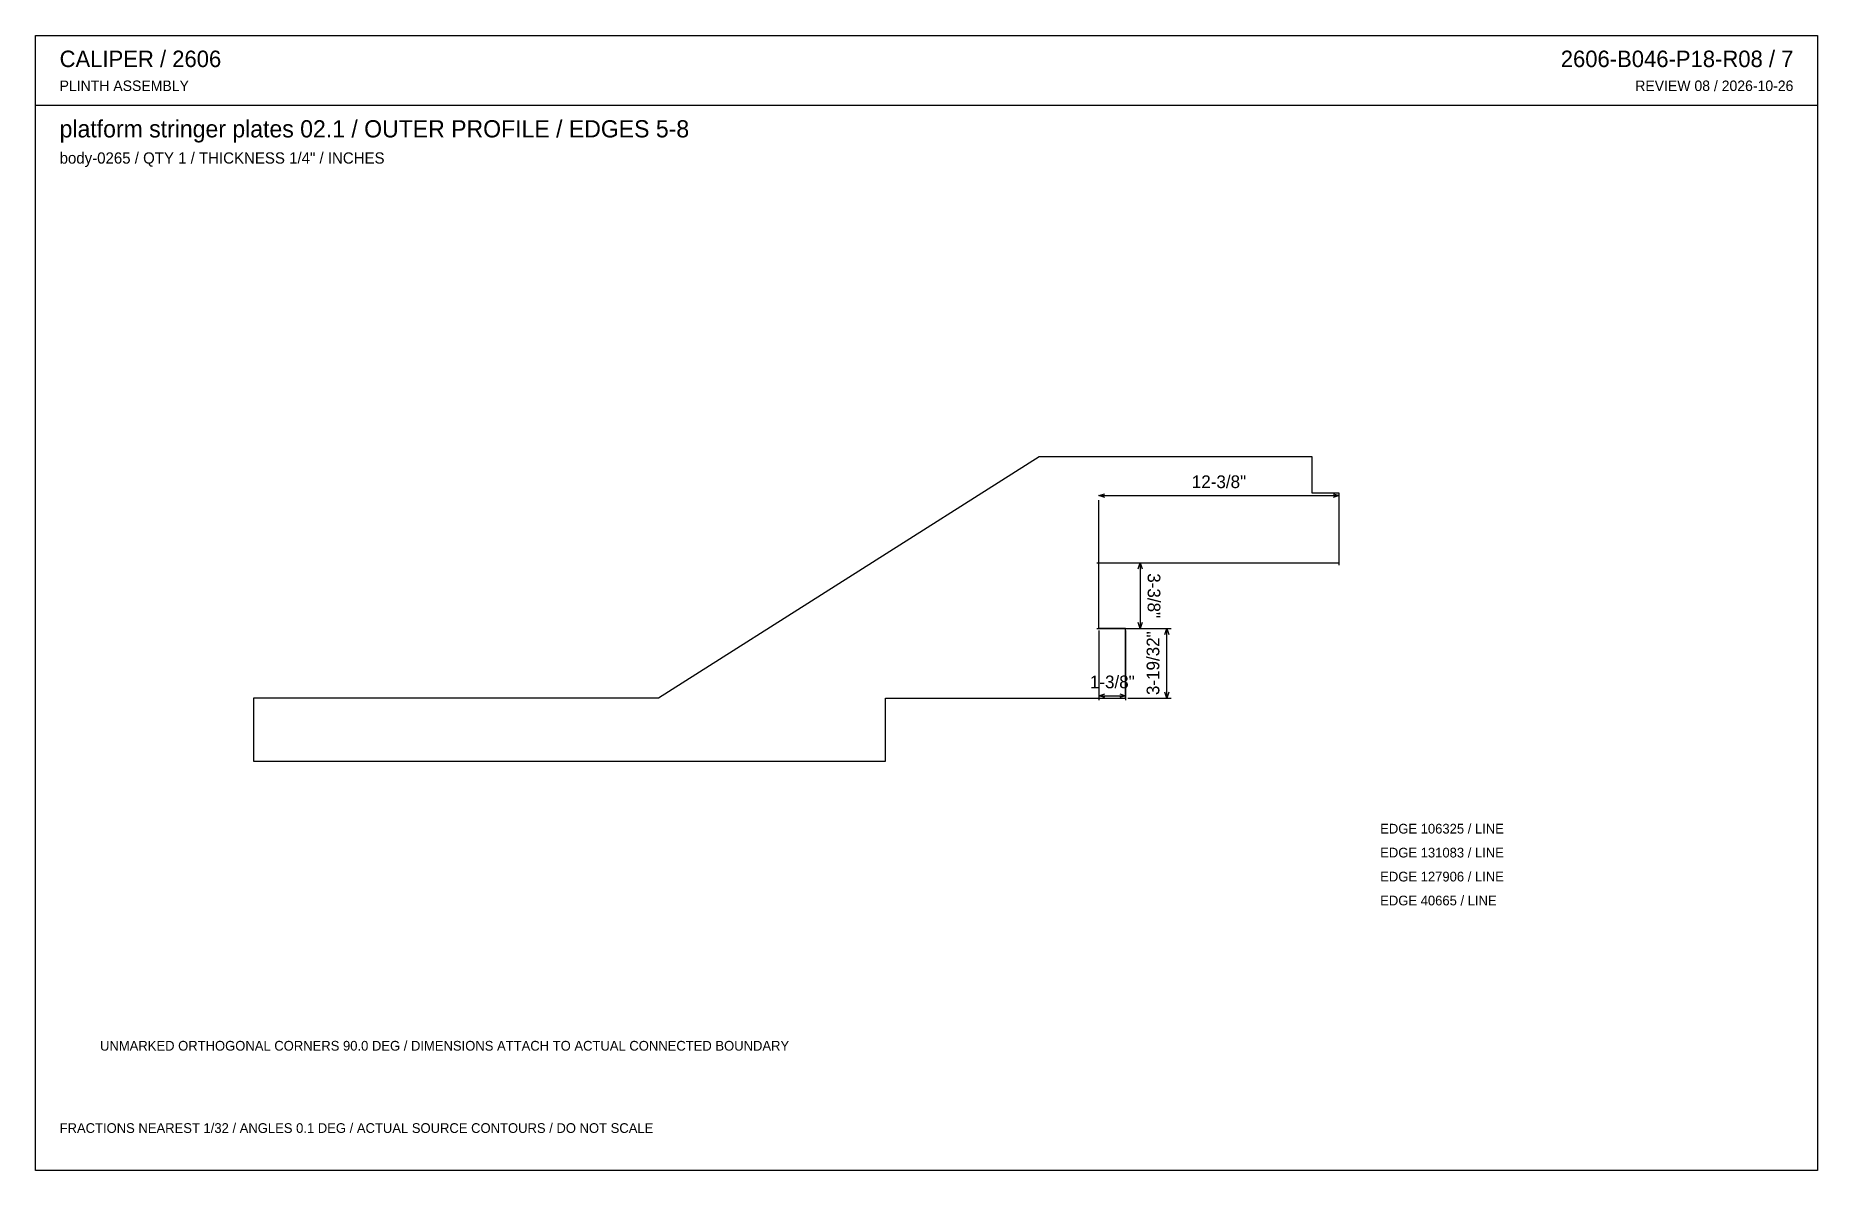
# Model space of a CAD drawing. Header units: inches. Extents: x 0.5 to 33.5, y 0.5 to 21.5.
import ezdxf
from ezdxf.enums import TextEntityAlignment as Align

# ---------------------------------------------------------------- set-up
doc = ezdxf.new("R2010")
doc.units = ezdxf.units.IN
doc.header["$MEASUREMENT"] = 0

msp = doc.modelspace()

# ---------------------------------------------------------------- linework, layer by layer
at = {"layer": 'ANNOTATION'}
for p, q in [((20.2, 12.993), (20.311, 13.028)), ((20.2, 12.993), (24.653, 12.993)), ((20.311, 12.959), (20.2, 12.993)), ((20.2, 11.702), (20.2, 12.91)), ((24.542, 13.028), (24.653, 12.993)), ((24.653, 12.993), (24.542, 12.959)), ((24.653, 11.702), (24.653, 12.91)), ((20.158, 11.743), (20.881, 11.743)), ((20.929, 11.632), (20.964, 11.743)), ((20.964, 11.743), (20.964, 10.529)), ((20.964, 11.743), (20.999, 11.632)), ((20.964, 10.529), (20.929, 10.64)), ((20.999, 10.64), (20.964, 10.529)), ((20.158, 10.529), (20.881, 10.529)), ((20.2, 10.487), (20.2, 9.196)), ((20.695, 10.487), (20.695, 9.196)), ((20.736, 10.529), (21.542, 10.529)), ((21.424, 10.418), (21.459, 10.529)), ((21.459, 9.237), (21.459, 10.529)), ((21.459, 10.529), (21.493, 10.418)), ((20.2, 9.279), (20.311, 9.314)), ((20.2, 9.279), (20.695, 9.279)), ((20.311, 9.244), (20.2, 9.279)), ((20.584, 9.314), (20.695, 9.279)), ((20.695, 9.279), (20.584, 9.244)), ((21.459, 9.237), (21.424, 9.348)), ((21.493, 9.348), (21.459, 9.237)), ((20.736, 9.237), (21.542, 9.237))]:
    msp.add_line(p, q, dxfattribs=at)
at = {"layer": 'OUTLINE'}
for p, q in [((0.472, 21.528), (33.528, 21.528)), ((0.472, 0.472), (0.472, 21.528)), ((33.528, 21.528), (33.528, 0.472)), ((0.472, 20.236), (33.528, 20.236)), ((19.093, 13.71), (12.029, 9.237)), ((24.158, 13.71), (19.093, 13.71)), ((24.158, 13.036), (24.158, 13.71)), ((24.653, 13.036), (24.158, 13.036)), ((24.653, 11.743), (24.653, 13.036)), ((20.2, 10.529), (20.2, 11.743)), ((20.2, 11.743), (24.653, 11.743)), ((20.695, 10.529), (20.2, 10.529)), ((20.695, 9.237), (20.695, 10.529)), ((4.514, 9.237), (4.514, 8.068)), ((12.029, 9.237), (4.514, 9.237)), ((16.242, 8.068), (16.242, 9.237)), ((16.242, 9.237), (20.695, 9.237)), ((4.514, 8.068), (16.242, 8.068)), ((33.528, 0.472), (0.472, 0.472))]:
    msp.add_line(p, q, dxfattribs=at)

# ---------------------------------------------------------------- texts
at = {"layer": 'ANNOTATION'}
for s, height, p in [('CALIPER / 2606', 0.30556, (0.917, 20.944)), ('PLINTH ASSEMBLY', 0.19444, (0.917, 20.5)), ('platform stringer plates 02.1 / OUTER PROFILE / EDGES 5-8', 0.31944, (0.917, 19.639)), ('body-0265 / QTY 1 / THICKNESS 1/4" / INCHES', 0.20833, (0.917, 19.153)), ('EDGE 106325 / LINE', 0.18056, (25.417, 6.722)), ('EDGE 131083 / LINE', 0.18056, (25.417, 6.278)), ('EDGE 127906 / LINE', 0.18056, (25.417, 5.833)), ('EDGE 40665 / LINE', 0.18056, (25.417, 5.389)), ('UNMARKED ORTHOGONAL CORNERS 90.0 DEG / DIMENSIONS ATTACH TO ACTUAL CONNECTED BOUNDARY', 0.18056, (1.667, 2.694)), ('FRACTIONS NEAREST 1/32 / ANGLES 0.1 DEG / ACTUAL SOURCE CONTOURS / DO NOT SCALE', 0.18056, (0.917, 1.167))]:
    msp.add_text(s, height=height, dxfattribs=at).set_placement(p)
for s, height, p in [('2606-B046-P18-R08 / 7', 0.30556, (33.083, 20.944)), ('REVIEW 08 / 2026-10-26', 0.19444, (33.083, 20.5))]:
    msp.add_text(s, height=height, dxfattribs=at).set_placement(p, align=Align.RIGHT)
for s, p in [('12-3/8"', (22.426, 13.132)), ('1-3/8"', (20.447, 9.418))]:
    msp.add_text(s, height=0.2361, dxfattribs=at).set_placement(p, align=Align.CENTER)
for s, rotation, p in [('3-3/8"', -90, (21.103, 11.136)), ('3-19/32"', 90, (21.32, 9.883))]:
    msp.add_text(s, height=0.2361, rotation=rotation, dxfattribs=at).set_placement(p, align=Align.CENTER)

doc.saveas('drawing.dxf')
